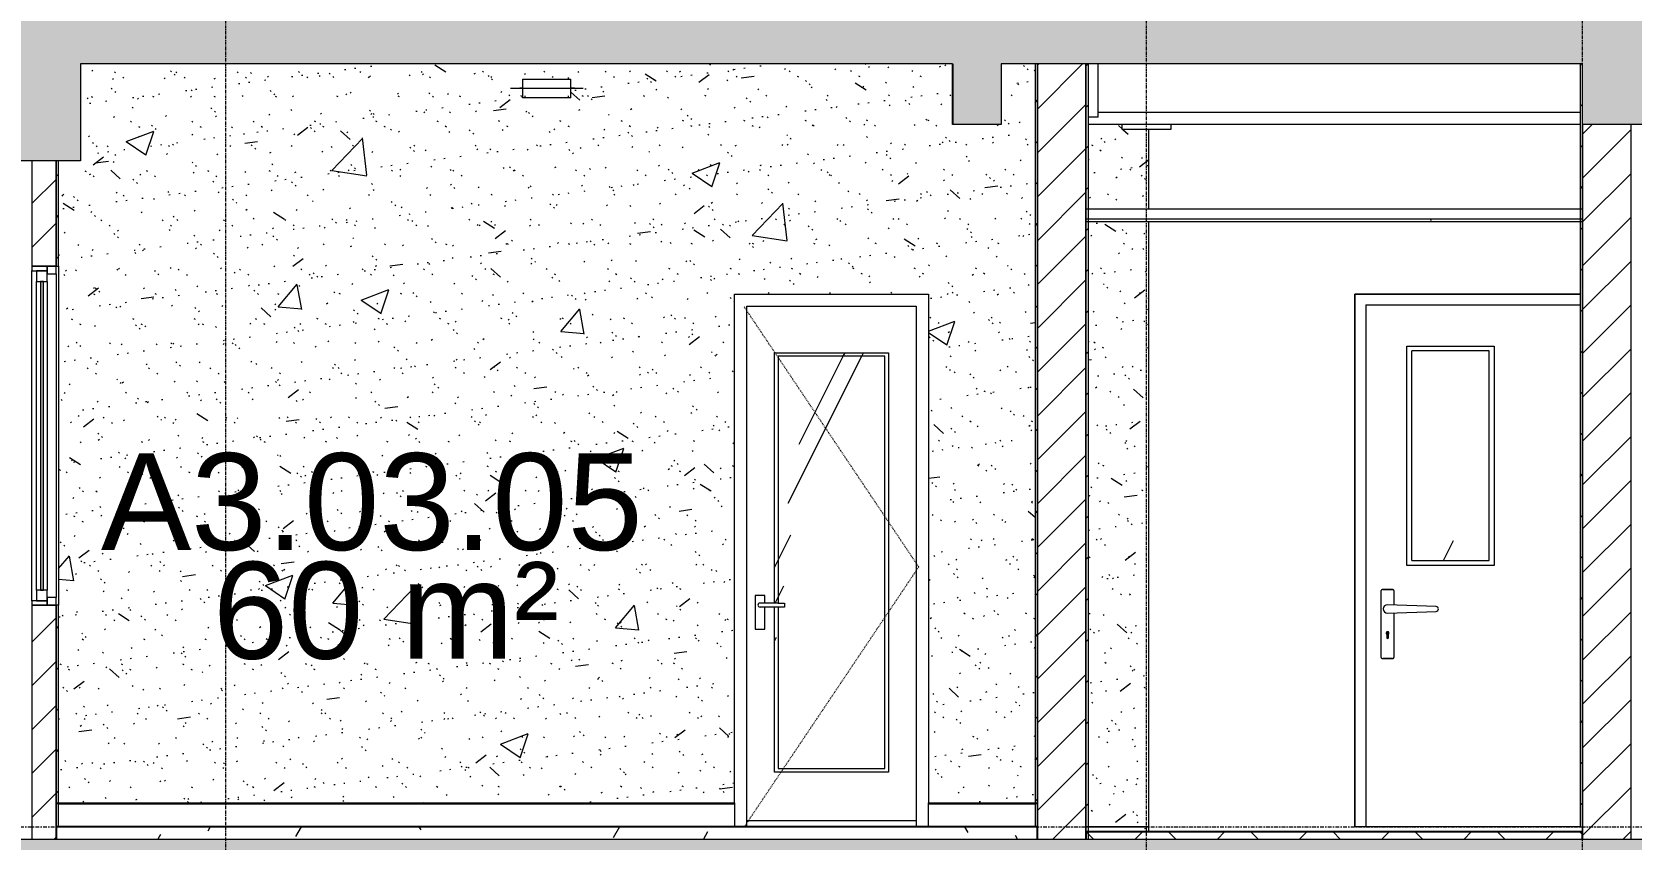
# Model space of a CAD drawing. Header units: millimetres. Extents: x 25061 to 259291, y -8723 to 35400.
# Drawn here: x 158410 to 165010, y 8950 to 12282 of the extents above; entities that cross this region are included whole.
import ezdxf

# ---------------------------------------------------------------- set-up
doc = ezdxf.new("R2010")
doc.units = ezdxf.units.MM
for name, pattern in [('Centre', [31.75, 6.35, -4.7625, 15.875, -4.7625]), ('Dash', [6.35, 3.175, -3.175]), ('Grid Line', [22.225, 12.7, -3.175, 3.175, -3.175])]:
    doc.linetypes.add(name, pattern=pattern)
for name, color, linetype, lineweight in [('0-2', 50, 'Continuous', 5), ('A-AREA-IDEN', 2, 'Continuous', 9), ('A-CLNG', 13, 'Continuous', 9), ('A-CLNG-3', 13, 'Continuous', 18), ('A-CLNG-PATT-3', 13, 'Continuous', 9), ('A-DETL-GENF-2', 7, 'Continuous', 9), ('A-DETL-GENF-HDLN-1', 7, 'Dash', 9), ('A-DETL-GENF-HDLN-2', 1, 'Continuous', 9), ('A-DETL-THIN', 151, 'Continuous', 9), ('A-DOOR', 31, 'Continuous', 9), ('A-DOOR-1', 7, 'Continuous', 9), ('A-DOOR-FRAM', 31, 'Continuous', 9), ('A-FLOR-1', 10, 'Continuous', 25), ('A-FLOR-3', 192, 'Continuous', 25), ('A-FLOR-HRAL-1', 253, 'Continuous', 9), ('A-FLOR-LEVL-2', 51, 'Centre', 9), ('A-FLOR-PATT-3', 8, 'Continuous', 9), ('A-FLOR-PATT-4', 67, 'Continuous', 9), ('A-GLAZ', 151, 'Continuous', 9), ('A-GLAZ-3', 7, 'Continuous', 9), ('A-WALL', 113, 'Continuous', 9), ('A-WALL-1', 113, 'Continuous', 18), ('A-WALL-2', 250, 'Continuous', 18), ('A-WALL-3', 7, 'Continuous', 9), ('A-WALL-PATT-1', 7, 'Continuous', 9), ('A-WALL-PATT-2', 9, 'Continuous', 9), ('A-WALL-PATT-4', 111, 'Continuous', 9), ('E-LITE-EQPM', 33, 'Continuous', 9), ('E-LITE-EQPM-1', 7, 'Continuous', 9), ('I-WALL', 2, 'Continuous', 9), ('I-WALL-1', 250, 'Continuous', 18), ('I-WALL-2', 7, 'Continuous', 9), ('I-WALL-3', 2, 'Continuous', 18), ('S-BEAM-1', 12, 'Continuous', 5), ('S-BEAM-2', 10, 'Continuous', 25), ('S-BEAM-3', 7, 'Continuous', 9), ('S-GRID-1', 1, 'Grid Line', 9)]:
    doc.layers.add(name, color=color, linetype=linetype, lineweight=lineweight)
doc.styles.add('Arial', font='arial.ttf', dxfattribs={"height": 400})
pattern_1 = [(45, (-80880.3, 14125), (-84.8528, 84.8528), [])]
pattern_2 = [(63.435, (-80677.1, 14226.6), (-817.87, 2453.59), [1016, -609.6, 1016, -609.6, -1292.49]), (63.435, (-80677.1, 14226.6), (-817.87, 2453.59), [-3251.2, 406.4, -886.09]), (63.435, (-80727.9, 14277.4), (-817.87, 2453.59), [812.8, -1016, 609.6, -609.6, -1495.69]), (63.435, (-80727.9, 14277.4), (-817.87, 2453.59), [-3048, 711.2, -784.49]), (63.435, (-80727.9, 14429.8), (-817.87, 2453.59), [609.6, -1219.2, 406.4, -609.6, -1698.89]), (63.435, (-80727.9, 14429.8), (-817.87, 2453.59), [-2844.8, 914.4, -784.49]), (63.435, (-80575.5, 14277.4), (-817.87, 2453.59), [609.6, -1219.2, 508, -2206.89]), (63.435, (-80423.1, 14429.8), (-817.87, 2453.59), [304.8, -1524, 203.2, -2511.69]), (63.435, (-80677.1, 14683.8), (-817.87, 2453.59), [203.2, -1524, 203.2, -812.8, -1800.49]), (63.435, (-80677.1, 14683.8), (-817.87, 2453.59), [-2743.2, 508, -1292.49]), (63.435, (-79762.7, 14531.4), (-817.87, 2453.59), [1016, -1524, 1219.2, -804.81]), (63.435, (-79762.7, 14379), (-817.87, 2453.59), [1422.4, -1016, 1524, -601.61]), (63.435, (-79661.1, 14429.8), (-817.87, 2453.59), [1625.6, -812.8, 1219.2, -886.09]), (63.435, (-79508.7, 14582.2), (-817.87, 2453.59), [1016, -1422.4, 812.8, -1292.49]), (63.435, (-79661.1, 14887), (-817.87, 2453.59), [508, -2032, 609.6, -1394.09]), (63.435, (-79356.3, 14734.6), (-817.87, 2453.59), [406.4, -2032, 406.4, -1698.89])]
pattern_3 = [(45, (200382.47, 14125), (-90.50967, 90.50967), [])]
pattern_4 = [(50, (200382.5, 14125), (1165.978, -102.01), [121.92, -1341.12]), (355, (200382.5, 14125), (-225.554, 1222.763), [97.536, -1072.896]), (100.451, (200479.6, 14116.5), (940.433, 1120.746), [103.616, -1139.776]), (46.184, (200382.5, 14450.1), (1734.906, -269.074), [182.88, -2011.68]), (96.636, (200527, 14427.7), (1519.38, 1583.536), [155.424, -1709.665]), (351.184, (200382.5, 14450.1), (1519.39, 1583.52), [146.304, -1609.344]), (21, (200545, 14368.8), (970.332, -654.498), [121.92, -1341.12]), (326, (200545, 14368.8), (395.533, 1178.804), [97.536, -1072.896]), (71.451, (200625.9, 14314.3), (1365.87, 524.296), [103.616, -1139.776]), (37.5, (200382.47, 14125), (19.767, 541.1527), [53.645, -1006.246, 53.645, -1035.507, -1076.96]), (37.5, (200382.47, 14125), (19.767, 541.1527), [-2149.043, 53.645, -1023.315]), (7.5, (200382.5, 14125), (427.646, 641.156), [53.645, -567.334, 53.645, -981.862, -410.464]), (7.5, (200382.5, 14125), (427.646, 641.156), [-1656.486, 53.645, -356.819]), (327.5, (200019.96, 14125), (867.782, -36.665), [53.645, -352.755, 53.645, -1214.323, -1682.496]), (327.5, (200019.96, 14125), (867.782, -36.665), [-1674.368, 53.645, -1628.85]), (317.5, (199857.4, 14125), (948.028, 162.731), [53.645, -474.675, 53.645, -788.416, -1194.816]), (317.5, (199857.4, 14125), (948.028, 162.731), [-1370.38, 53.645, -1141.17])]
pattern_5 = [(37.5, (200382.47, 14125), (-5.1206, 156.61216), [5.364, -118.181, 5.364, -132.812, -132.08]), (37.5, (200382.47, 14125), (-5.1206, 156.61216), [-261.722, 5.364, -126.716]), (7.5, (200382.47, 14125), (143.847, 229.3842), [5.364, -61.285, 5.364, -105.989, -42.672]), (7.5, (200382.47, 14125), (143.847, 229.3842), [-178.003, 5.364, -37.308]), (327.5, (200282.5, 14125), (253.11758, 0.46008), [5.364, -35.276, 5.364, -140.94, -191.008]), (327.5, (200282.5, 14125), (253.11758, 0.46008), [-186.944, 5.364, -185.644]), (317.5, (200282.5, 14125), (244.3381, 71.3376), [5.364, -14.956, 5.364, -90.546, -109.728]), (317.5, (200282.5, 14125), (244.3381, 71.3376), [-116.23, 5.364, -104.364])]
pattern_6 = [(45, (200382.47, 14125), (-84.8528, 84.8528), [])]

# ---------------------------------------------------------------- blocks, each defined once
blk = doc.blocks.new('NCV_TKTC_KET CAU_rvt-2-TKCS_MẶT CẮT 2')
at = {"layer": 'S-BEAM-1'}
blk.add_hatch(color=256, dxfattribs=at).paths.add_polyline_path([(-119052.6, 11900), (-119052.5, 11900), (-119052.6, 12150)])
at = {"layer": 'S-BEAM-2'}
blk.add_line((-119052.6, 12150), (-119052.6, 11900), dxfattribs=at)
at = {"layer": 'S-BEAM-3'}
for p, q in [((-118452.4, 11930), (-118452.4, 12150)), ((-116462.6, 11950), (-118452.4, 11950)), ((-118452.4, 11930), (-118492.5, 11930)), ((-116462.6, 11900), (-118492.5, 11900)), ((-118352.6, 11880), (-118352.6, 11900)), ((-118152.6, 11900), (-118152.6, 11880)), ((-118152.6, 11880), (-118352.6, 11880))]:
    blk.add_line(p, q, dxfattribs=at)
blk = doc.blocks.new('Railing - Railing-968419-TKCS_MẶT CẮT 2')
at = {"layer": 'A-FLOR-HRAL-1'}
for p, q in [((-122742.564287, 12495), (-119952.564287, 12495)), ((-119952.564287, 12495), (-119952.564287, 12400))]:
    blk.add_line(p, q, dxfattribs=at)
blk = doc.blocks.new('Railing - Railing-968420-TKCS_MẶT CẮT 2')
at = {"layer": 'A-FLOR-HRAL-1'}
for p, q in [((-122742.564287, 12495), (-122752.564287, 12495)), ((-122752.564287, 12495), (-122752.564287, 12400)), ((-122742.564287, 12400), (-122742.564287, 12495)), ((-119152.564287, 12400), (-119152.564287, 12495)), ((-119152.564287, 12495), (-118712.564287, 12495)), ((-118702.564287, 12495), (-118712.564287, 12495)), ((-118712.564287, 12495), (-118712.564287, 12400)), ((-118702.564287, 12400), (-118702.564287, 12495)), ((-122752.564287, 12400), (-122742.564287, 12400)), ((-118712.564287, 12400), (-118702.564287, 12400))]:
    blk.add_line(p, q, dxfattribs=at)
blk = doc.blocks.new('DOOR_CW_01 CANH MO-PANEL KINH - DIG_02-800x2200-CỬA NHÔM KÍNH-V294-TKCS_MẶT CẮT 2')
at = {"layer": 'A-DETL-GENF-HDLN-2'}
h = blk.add_hatch(dxfattribs=at)
h.set_pattern_fill('FP_51', color=256, style=0, pattern_type=2)
h.set_pattern_definition(pattern_2)
h.paths.add_polyline_path([(-119772.6, 9226), (-119317.6, 9226), (-119317.6, 10958), (-119787.6, 10958), (-119787.6, 9924.5), (-119772.6, 9924.5), (-119772.6, 10943), (-119332.6, 10943), (-119332.6, 9241), (-119772.6, 9241), (-119772.6, 9907.5), (-119787.6, 9907.5), (-119787.6, 9226)])
h = blk.add_hatch(dxfattribs=at)
h.set_pattern_fill('FP_51', color=256, style=0, pattern_type=2)
h.set_pattern_definition(pattern_2)
h.paths.add_polyline_path([(-119648, 9241), (-119332.6, 9241), (-119332.6, 10943), (-119772.6, 10943), (-119772.6, 9924.5), (-119746.8, 9924.5), (-119746.8, 9907.5), (-119772.6, 9907.5), (-119772.6, 9241)])
at = {"layer": 'A-DETL-GENF-HDLN-1'}
for p, q in [((-119192.6, 10073.5), (-119912.6, 11147)), ((-119912.6, 9000), (-119192.6, 10073.5))]:
    blk.add_line(p, q, dxfattribs=at)
at = {"layer": 'A-DOOR-1'}
for p, q in [((-119902.6, 9000), (-119902.6, 11150)), ((-119902.6, 11150), (-119202.6, 11150)), ((-119202.6, 11150), (-119202.6, 9000)), ((-119787.6, 9924.5), (-119787.6, 10958)), ((-119787.6, 10958), (-119317.6, 10958)), ((-119317.6, 10958), (-119317.6, 9226)), ((-119332.6, 10943), (-119772.6, 10943)), ((-119772.6, 10943), (-119772.6, 9924.5)), ((-119332.6, 9241), (-119332.6, 10943)), ((-119827.8, 9956), (-119867.3, 9956)), ((-119867.3, 9956), (-119867.3, 9816)), ((-119772.6, 9924.5), (-119847.6, 9924.5)), ((-119772.6, 9907.5), (-119847.6, 9907.5)), ((-119827.8, 9924.5), (-119827.8, 9956)), ((-119827.8, 9816), (-119827.8, 9907.5)), ((-119787.6, 9226), (-119787.6, 9907.5)), ((-119772.6, 9924.5), (-119746.8, 9924.5)), ((-119772.6, 9907.5), (-119772.6, 9241)), ((-119746.8, 9907.5), (-119772.6, 9907.5)), ((-119746.8, 9924.5), (-119746.8, 9907.5)), ((-119867.3, 9816), (-119827.8, 9816)), ((-119772.6, 9241), (-119332.6, 9241)), ((-119317.6, 9226), (-119787.6, 9226)), ((-119952.6, 9100), (-119952.6, 9095)), ((-119152.6, 9095), (-119152.6, 9100)), ((-119902.6, 9026), (-119202.6, 9026))]:
    blk.add_line(p, q, dxfattribs=at)
for start, end in [(90, 180), (180, 270)]:
    blk.add_arc((-119847.6, 9916), 8.5, start, end, dxfattribs=at)
blk = doc.blocks.new('M_Fixed - 900 x 1400-V258-TKCS_MẶT CẮT 2')
at = {"layer": 'A-GLAZ'}
blk.add_hatch(color=256, dxfattribs=at).paths.add_polyline_path([(-122817.564287, 13378), (-122805.564287, 13378), (-122805.564287, 14652), (-122817.564287, 14652), (-122817.564287, 14185.768876)])
at = {"layer": 'A-GLAZ-3'}
for p, q in [((-122852.564287, 14715), (-122852.564287, 14696)), ((-122789.564287, 14715), (-122852.564287, 14715)), ((-122852.564287, 14696), (-122789.564287, 14696)), ((-122852.564287, 13334), (-122852.564287, 14696)), ((-122833.564287, 14696), (-122833.564287, 14652)), ((-122789.564287, 14696), (-122833.564287, 14696)), ((-122789.564287, 14696), (-122789.564287, 14715)), ((-122789.564287, 14715), (-122789.564287, 14683)), ((-122752.564287, 14715), (-122789.564287, 14715)), ((-122789.564287, 14652), (-122789.564287, 14696)), ((-122789.564287, 14683), (-122752.564287, 14683)), ((-122752.564287, 14683), (-122752.564287, 14715)), ((-122752.564287, 14683), (-122752.564287, 13347)), ((-122833.564287, 14652), (-122789.564287, 14652)), ((-122833.564287, 13378), (-122833.564287, 14652)), ((-122817.564287, 14652), (-122817.564287, 13378)), ((-122805.564287, 14652), (-122817.564287, 14652)), ((-122805.564287, 13378), (-122805.564287, 14652)), ((-122789.564287, 14652), (-122789.564287, 13378)), ((-122852.564287, 13334), (-122852.564287, 13315)), ((-122789.564287, 13334), (-122852.564287, 13334)), ((-122833.564287, 13378), (-122833.564287, 13334)), ((-122789.564287, 13378), (-122833.564287, 13378)), ((-122833.564287, 13334), (-122789.564287, 13334)), ((-122817.564287, 13378), (-122805.564287, 13378)), ((-122789.564287, 13334), (-122789.564287, 13378)), ((-122789.564287, 13347), (-122789.564287, 13315)), ((-122752.564287, 13347), (-122789.564287, 13347)), ((-122789.564287, 13315), (-122789.564287, 13334)), ((-122752.564287, 13315), (-122752.564287, 13347)), ((-122852.564287, 13315), (-122789.564287, 13315)), ((-122789.564287, 13315), (-122752.564287, 13315))]:
    blk.add_line(p, q, dxfattribs=at)
blk = doc.blocks.new('LIC_08-ĐÈN LED TRÒN GẮN NỔI - LIC_08 - ĐÈN LED TRÒN GẮN NỔI_ P_18W_ ÁNH SÁNG TRẮNG 6000K-511864-TKCS_MẶT CẮT 2')
at = {"layer": 'E-LITE-EQPM-1'}
for p, q in [((-47003, 8650), (-46953, 8650)), ((-46955.9, 8650), (-46964.6, 8650)), ((-46964.6, 8650), (-46738, 8650)), ((-46953, 8687), (-46953, 8610)), ((-46953, 8687), (-46853, 8687)), ((-46853, 8687), (-46753, 8687)), ((-46753, 8610), (-46753, 8687)), ((-46753, 8650), (-46703, 8650)), ((-46738, 8650), (-46751.2, 8650)), ((-46853, 8610), (-46953, 8610)), ((-46943, 8618), (-46943, 8615)), ((-46753, 8610), (-46853, 8610)), ((-46763, 8615), (-46763, 8618))]:
    blk.add_line(p, q, dxfattribs=at)
blk = doc.blocks.new('NCV_TKTC_TANG 3 - 4_rvt-4-TKCS_MẶT CẮT 2')
at = {"layer": 'A-FLOR-PATT-4'}
h = blk.add_hatch(dxfattribs=at)
h.set_pattern_fill('FP_36', color=256, style=0, pattern_type=2)
h.set_pattern_definition([(0, (-80880.3, 14125), (650.24, 162.56), [53.645, -434.035, 53.645, -3034.995]), (0, (-80880.3, 14125), (650.24, 162.56), [-541.325, -434.035, 53.645, -921.715, -1625.6]), (0, (-80880.3, 14125), (650.24, 162.56), [-1950.72, 53.645, -434.035, 53.645, -1084.275]), (0, (-80880.3, 14125), (650.24, 162.56), [-2492.045, -271.475, 53.645, -759.155]), (120, (-80636.46, 14206.28), (-465.9011, 481.84436), [53.645, -434.035, 53.645, -3034.995]), (120, (-80636.46, 14206.28), (-465.9011, 481.84436), [-541.325, -434.035, 53.645, -921.715, -1625.6]), (120, (-80636.46, 14206.28), (-465.9011, 481.84436), [-1950.72, 53.645, -434.035, 53.645, -1084.275]), (120, (-80636.46, 14206.28), (-465.9011, 481.84436), [-2492.045, -271.475, 53.645, -759.155]), (240, (-80555.18, 14531.4), (-184.3389, -644.40436), [53.645, -434.035, 53.645, -3034.995]), (240, (-80555.18, 14531.4), (-184.3389, -644.40436), [-541.325, -434.035, 53.645, -921.715, -1625.6]), (240, (-80555.18, 14531.4), (-184.3389, -644.40436), [-1950.72, 53.645, -434.035, 53.645, -1084.275]), (240, (-80555.18, 14531.4), (-184.3389, -644.40436), [-2492.045, -271.475, 53.645, -759.155])])
h.paths.add_polyline_path([(-122033.6, 8950), (-118702.6, 8950), (-118702.6, 9000), (-122752.6, 9000), (-122752.6, 8950), (-122431.2, 8950)])
at = {"layer": 'A-WALL-PATT-1'}
h = blk.add_hatch(dxfattribs=at)
h.set_pattern_fill('FP_39', color=256, style=0, pattern_type=2)
h.set_pattern_definition(pattern_1)
h.paths.add_polyline_path([(-118702.6, 9100), (-118702.6, 12150), (-118712.6, 12150), (-118712.6, 9100)])
h = blk.add_hatch(dxfattribs=at)
h.set_pattern_fill('FP_39', color=256, style=0, pattern_type=2)
h.set_pattern_definition(pattern_1)
h.paths.add_polyline_path([(-122752.6, 9100), (-122742.6, 9100), (-122742.6, 9915), (-122752.6, 9915), (-122752.6, 9250.6)])
h.paths.add_polyline_path([(-122752.6, 11315), (-122742.6, 11315), (-122742.6, 11750), (-122752.6, 11750), (-122752.6, 11718.2)])
at = {"layer": 'A-WALL-PATT-2'}
h = blk.add_hatch(dxfattribs=at)
h.set_pattern_fill('FP_37', color=256, style=0, pattern_type=2)
h.set_pattern_definition([(50, (-80880.3, 14125), (1165.978, -102.01), [121.92, -1341.12]), (355, (-80880.3, 14125), (-225.554, 1222.763), [97.536, -1072.896]), (100.451, (-80783.1, 14116.5), (940.433, 1120.746), [103.616, -1139.776]), (46.184, (-80880.3, 14450.1), (1734.906, -269.074), [182.88, -2011.68]), (96.636, (-80735.7, 14427.7), (1519.38, 1583.536), [155.424, -1709.665]), (351.184, (-80880.3, 14450.1), (1519.39, 1583.52), [146.304, -1609.344]), (21, (-80717.7, 14368.8), (970.332, -654.498), [121.92, -1341.12]), (326, (-80717.7, 14368.8), (395.533, 1178.804), [97.536, -1072.896]), (71.451, (-80636.9, 14314.3), (1365.87, 524.296), [103.616, -1139.776]), (37.5, (-80880.3, 14125), (19.767, 541.1527), [53.645, -1006.246, 53.645, -1035.507, -1076.96]), (37.5, (-80880.3, 14125), (19.767, 541.1527), [-2149.043, 53.645, -1023.315]), (7.5, (-80880.3, 14125), (427.646, 641.156), [53.645, -567.334, 53.645, -981.862, -410.464]), (7.5, (-80880.3, 14125), (427.646, 641.156), [-1656.486, 53.645, -356.819]), (327.5, (-81242.8, 14125), (867.782, -36.665), [53.645, -352.755, 53.645, -1214.323, -1682.496]), (327.5, (-81242.8, 14125), (867.782, -36.665), [-1674.368, 53.645, -1628.85]), (317.5, (-81405.4, 14125), (948.028, 162.731), [53.645, -474.675, 53.645, -788.416, -1194.816]), (317.5, (-81405.4, 14125), (948.028, 162.731), [-1370.38, 53.645, -1141.17])])
h.paths.add_polyline_path([(-122742.6, 9100), (-119952.6, 9100), (-119952.6, 11200), (-119152.6, 11200), (-119152.6, 9100), (-118712.6, 9100), (-118712.6, 12150), (-118852.6, 12150), (-118852.8, 11900), (-119052.6, 11900), (-119052.6, 12150), (-122652.5, 12148.4), (-122652.5, 11750), (-122742.6, 11750), (-122742.6, 9250.6)])
h.paths.add_polyline_path([(-120824.5, 12010), (-120827.9, 12010), (-120827.9, 12087), (-120627.9, 12087), (-120627.9, 12010), (-120817.9, 12010)])
h = blk.add_hatch(dxfattribs=at)
h.set_pattern_fill('FP_38', color=256, style=0, pattern_type=2)
h.set_pattern_definition([(37.5, (-80880.3, 14125), (-5.1206, 156.61216), [5.364, -118.181, 5.364, -132.812, -132.08]), (37.5, (-80880.3, 14125), (-5.1206, 156.61216), [-261.722, 5.364, -126.716]), (7.5, (-80880.3, 14125), (143.847, 229.3842), [5.364, -61.285, 5.364, -105.989, -42.672]), (7.5, (-80880.3, 14125), (143.847, 229.3842), [-178.003, 5.364, -37.308]), (327.5, (-80980.28, 14125), (253.11758, 0.46008), [5.364, -35.276, 5.364, -140.94, -191.008]), (327.5, (-80980.28, 14125), (253.11758, 0.46008), [-186.944, 5.364, -185.644]), (317.5, (-80980.28, 14125), (244.3381, 71.3376), [5.364, -14.956, 5.364, -90.546, -109.728]), (317.5, (-80980.28, 14125), (244.3381, 71.3376), [-116.23, 5.364, -104.364])])
h.paths.add_polyline_path([(-122742.6, 9100), (-119952.6, 9100), (-119952.6, 11200), (-119152.6, 11200), (-119152.6, 9100), (-118712.6, 9100), (-118712.6, 12150), (-118852.6, 12150), (-118852.8, 11900), (-119052.6, 11900), (-119052.6, 12150), (-122652.5, 12148.4), (-122652.5, 11750), (-122742.6, 11750), (-122742.6, 9250.6)])
h.paths.add_polyline_path([(-120824.5, 12010), (-120827.9, 12010), (-120827.9, 12087), (-120627.9, 12087), (-120627.9, 12010), (-120817.9, 12010)])
h = blk.add_hatch(dxfattribs=at)
h.set_pattern_fill('FP_34', color=256, style=0, pattern_type=2)
h.set_pattern_definition([(45, (-80880.3, 14125), (-90.50967, 90.50967), [])])
h.paths.add_polyline_path([(-122852.6, 8950), (-122752.6, 8950), (-122752.6, 9915), (-122852.6, 9915), (-122852.6, 9050)])
h.paths.add_polyline_path([(-122828.8, 11315), (-122752.6, 11315), (-122752.6, 11750), (-122852.6, 11750), (-122852.6, 11315)])
at = {"layer": 'A-FLOR-1'}
for p, q in [((-118702.6, 9000), (-122752.6, 9000)), ((-122752.6, 9000), (-122752.6, 8950)), ((-118702.6, 8950), (-118702.6, 9000))]:
    blk.add_line(p, q, dxfattribs=at)
at = {"layer": 'A-WALL-2'}
for p, q in [((-122852.6, 11315), (-122752.6, 11315)), ((-122752.6, 9915), (-122852.6, 9915)), ((-122852.6, 9050), (-122852.6, 8950)), ((-122752.6, 8950), (-122752.6, 9100))]:
    blk.add_line(p, q, dxfattribs=at)
at = {"layer": 'A-WALL-3'}
for p, q in [((-122852.6, 11750), (-122852.6, 11315)), ((-122752.6, 11750), (-122752.6, 11315)), ((-122752.6, 11315), (-122752.6, 11750)), ((-122852.6, 9915), (-122852.6, 9050)), ((-122752.6, 9915), (-122752.6, 9100)), ((-122752.6, 9100), (-122752.6, 9915))]:
    blk.add_line(p, q, dxfattribs=at)
at = {"layer": 'I-WALL-1'}
for p, q in [((-118712.6, 12150), (-118712.6, 9100)), ((-118702.6, 9100), (-118702.6, 12150)), ((-122742.6, 11315), (-122742.6, 11750)), ((-122752.6, 11315), (-122742.6, 11315)), ((-122742.6, 9915), (-122752.6, 9915)), ((-122742.6, 9100), (-122742.6, 9915)), ((-122752.6, 9100), (-122742.6, 9100)), ((-118712.6, 9100), (-118702.6, 9100))]:
    blk.add_line(p, q, dxfattribs=at)
at = {"layer": 'I-WALL-2'}
for p, q in [((-122742.6, 11315), (-122742.6, 9915)), ((-119952.6, 9100), (-119952.6, 11200)), ((-119952.6, 11200), (-119152.6, 11200)), ((-119152.6, 11200), (-119152.6, 9100)), ((-122742.6, 9100), (-119952.6, 9100)), ((-119152.6, 9100), (-118712.6, 9100))]:
    blk.add_line(p, q, dxfattribs=at)
at = {"layer": ''}
for name in ['Railing - Railing-968420-TKCS_MẶT CẮT 2', 'Railing - Railing-968419-TKCS_MẶT CẮT 2']:
    blk.add_blockref(name, (0, -3400), dxfattribs=at)
at = {"layer": 'A-DOOR'}
blk.add_blockref('DOOR_CW_01 CANH MO-PANEL KINH - DIG_02-800x2200-CỬA NHÔM KÍNH-V294-TKCS_MẶT CẮT 2', (0, 0), dxfattribs=at)
at = {"layer": 'A-GLAZ'}
blk.add_blockref('M_Fixed - 900 x 1400-V258-TKCS_MẶT CẮT 2', (0, -3400), dxfattribs=at)
at = {"layer": 'E-LITE-EQPM'}
blk.add_blockref('LIC_08-ĐÈN LED TRÒN GẮN NỔI - LIC_08 - ĐÈN LED TRÒN GẮN NỔI_ P_18W_ ÁNH SÁNG TRẮNG 6000K-511864-TKCS_MẶT CẮT 2', (-73874.9, 3400), dxfattribs=at)
blk = doc.blocks.new('FD_04 - FD_04-900x2200mm-V374-TKCS_MẶT CẮT 2')
at = {"layer": 'A-DOOR'}
h = blk.add_hatch(dxfattribs=at)
h.set_pattern_fill('FP_35', color=256, style=0, pattern_type=2)
h.set_pattern_definition([(63.435, (-78970.7, 14236.3), (-0.002, 1625.6), [567.96, -3066.99]), (63.435, (-80596.3, 14236.3), (-0.002, 1625.6), [567.96, -3066.99]), (63.435, (-78192.5, 14550.35), (-0.002, 1625.6), [567.96, -3066.99]), (63.435, (-79818.1, 14550.35), (-0.002, 1625.6), [567.96, -3066.99]), (63.435, (-78310.3, 14439.5), (-0.002, 1625.6), [567.96, -3066.99]), (63.435, (-79935.9, 14439.5), (-0.002, 1625.6), [567.96, -3066.99]), (63.435, (-78430.35, 15074.4), (-0.002, 1625.6), [276.055, -3358.896]), (63.435, (-80055.95, 15074.4), (-0.002, 1625.6), [276.055, -3358.896]), (63.435, (-78508.9, 14976.15), (-0.002, 1625.6), [567.96, -3066.99]), (63.435, (-80134.5, 14976.15), (-0.002, 1625.6), [567.96, -3066.99]), (63.435, (-78495, 15046.7), (-0.002, 1625.6), [567.96, -3066.99]), (63.435, (-80120.6, 15046.7), (-0.002, 1625.6), [567.96, -3066.99]), (63.435, (-79150.9, 14737.2), (-0.002, 1625.6), [567.96, -3066.99]), (63.435, (-80776.5, 14737.2), (-0.002, 1625.6), [567.96, -3066.99]), (63.435, (-79137, 14820.35), (-0.002, 1625.6), [567.96, -3066.99]), (63.435, (-80762.6, 14820.35), (-0.002, 1625.6), [567.96, -3066.99]), (63.435, (-79133.3, 14880.3), (-0.002, 1625.6), [567.96, -3066.99]), (63.435, (-80758.9, 14880.3), (-0.002, 1625.6), [567.96, -3066.99])])
h.paths.add_polyline_path([(-117063.5, 10100), (-116837.6, 10100), (-116837.6, 10965), (-117157.6, 10965), (-117157.6, 10100)])
for p, q in [((-117177.6, 10985), (-116817.6, 10985)), ((-117177.6, 10080), (-117177.6, 10985)), ((-116837.6, 10965), (-117157.6, 10965)), ((-117157.6, 10100), (-117157.6, 10965)), ((-116837.6, 10100), (-116837.6, 10965)), ((-116817.6, 10985), (-116817.6, 10080)), ((-117157.6, 10100), (-116837.6, 10100)), ((-116817.6, 10080), (-117177.6, 10080)), ((-117285.1, 9972.5), (-117285.1, 9702.5)), ((-117237.6, 9980), (-117277.6, 9980)), ((-117277.6, 9980), (-117237.6, 9980)), ((-117230.1, 9916.5), (-117230.1, 9972.5)), ((-117057.2, 9910), (-117257.6, 9917.5)), ((-117257.6, 9882.5), (-117057.2, 9890)), ((-117230.1, 9702.5), (-117230.1, 9883.5)), ((-117261.1, 9795.1), (-117261.1, 9781.3)), ((-117258.3, 9797), (-117258.3, 9803)), ((-117256.9, 9803), (-117256.9, 9797)), ((-117254.1, 9781.3), (-117254.1, 9795.1)), ((-117277.6, 9695), (-117237.6, 9695)), ((-117237.6, 9695), (-117277.6, 9695))]:
    blk.add_line(p, q, dxfattribs=at)
at = {"layer": 'A-DOOR', "flags": 128}
for points in [[(-117277.6, 9980), (-117277.9, 9980), (-117278.2, 9980), (-117278.5, 9979.9), (-117278.8, 9979.9), (-117279.1, 9979.9), (-117279.3, 9979.8), (-117279.6, 9979.7), (-117279.9, 9979.6), (-117280.2, 9979.5), (-117280.5, 9979.4), (-117280.8, 9979.3), (-117281, 9979.2), (-117281.3, 9979), (-117281.5, 9978.9), (-117281.8, 9978.7), (-117282, 9978.5), (-117282.3, 9978.3), (-117282.5, 9978.1), (-117282.7, 9977.9), (-117282.9, 9977.7), (-117283.1, 9977.5), (-117283.3, 9977.3), (-117283.5, 9977), (-117283.7, 9976.8), (-117283.9, 9976.6), (-117284, 9976.3), (-117284.2, 9976), (-117284.3, 9975.8), (-117284.4, 9975.5), (-117284.6, 9975.2), (-117284.7, 9974.9), (-117284.7, 9974.7), (-117284.8, 9974.4), (-117284.9, 9974.1), (-117285, 9973.8), (-117285, 9973.5), (-117285, 9973.2), (-117285.1, 9972.9), (-117285.1, 9972.6), (-117285.1, 9972.5)], [(-117230.1, 9972.5), (-117230.1, 9972.8), (-117230.1, 9973.1), (-117230.1, 9973.4), (-117230.2, 9973.7), (-117230.2, 9974), (-117230.3, 9974.3), (-117230.4, 9974.6), (-117230.4, 9974.9), (-117230.5, 9975.1), (-117230.7, 9975.4), (-117230.8, 9975.7), (-117230.9, 9976), (-117231.1, 9976.2), (-117231.2, 9976.5), (-117231.4, 9976.7), (-117231.5, 9977), (-117231.7, 9977.2), (-117231.9, 9977.4), (-117232.1, 9977.7), (-117232.3, 9977.9), (-117232.6, 9978.1), (-117232.8, 9978.3), (-117233, 9978.5), (-117233.3, 9978.6), (-117233.5, 9978.8), (-117233.8, 9979), (-117234, 9979.1), (-117234.3, 9979.3), (-117234.6, 9979.4), (-117234.8, 9979.5), (-117235.1, 9979.6), (-117235.4, 9979.7), (-117235.7, 9979.8), (-117236, 9979.8), (-117236.3, 9979.9), (-117236.6, 9979.9), (-117236.9, 9980), (-117237.2, 9980), (-117237.5, 9980), (-117237.6, 9980)], [(-117285.1, 9702.5), (-117285.1, 9702.2), (-117285, 9701.9), (-117285, 9701.6), (-117285, 9701.3), (-117284.9, 9701), (-117284.8, 9700.7), (-117284.8, 9700.4), (-117284.7, 9700.1), (-117284.6, 9699.9), (-117284.5, 9699.6), (-117284.3, 9699.3), (-117284.2, 9699), (-117284.1, 9698.8), (-117283.9, 9698.5), (-117283.8, 9698.3), (-117283.6, 9698), (-117283.4, 9697.8), (-117283.2, 9697.6), (-117283, 9697.3), (-117282.8, 9697.1), (-117282.6, 9696.9), (-117282.3, 9696.7), (-117282.1, 9696.5), (-117281.9, 9696.4), (-117281.6, 9696.2), (-117281.4, 9696), (-117281.1, 9695.9), (-117280.8, 9695.7), (-117280.6, 9695.6), (-117280.3, 9695.5), (-117280, 9695.4), (-117279.7, 9695.3), (-117279.4, 9695.2), (-117279.1, 9695.2), (-117278.8, 9695.1), (-117278.5, 9695.1), (-117278.2, 9695), (-117277.9, 9695), (-117277.6, 9695), (-117277.6, 9695)], [(-117237.6, 9695), (-117237.3, 9695), (-117237, 9695), (-117236.7, 9695.1), (-117236.4, 9695.1), (-117236.1, 9695.1), (-117235.8, 9695.2), (-117235.5, 9695.3), (-117235.2, 9695.4), (-117234.9, 9695.5), (-117234.7, 9695.6), (-117234.4, 9695.7), (-117234.1, 9695.8), (-117233.8, 9696), (-117233.6, 9696.1), (-117233.3, 9696.3), (-117233.1, 9696.5), (-117232.9, 9696.7), (-117232.6, 9696.9), (-117232.4, 9697.1), (-117232.2, 9697.3), (-117232, 9697.5), (-117231.8, 9697.7), (-117231.6, 9698), (-117231.4, 9698.2), (-117231.3, 9698.5), (-117231.1, 9698.7), (-117231, 9699), (-117230.8, 9699.2), (-117230.7, 9699.5), (-117230.6, 9699.8), (-117230.5, 9700.1), (-117230.4, 9700.4), (-117230.3, 9700.7), (-117230.2, 9700.9), (-117230.2, 9701.2), (-117230.1, 9701.5), (-117230.1, 9701.8), (-117230.1, 9702.1), (-117230.1, 9702.4), (-117230.1, 9702.5)]]:
    blk.add_lwpolyline(points, dxfattribs=at)
at = {"layer": 'A-DOOR'}
for centre, radius, start, end in [((-117277.6, 9972.5), 7.5, 150, 180), ((-117277.6, 9972.5), 7.5, 90, 120), ((-117237.6, 9972.5), 7.5, 60, 90), ((-117237.6, 9972.5), 7.5, 0, 30), ((-117257.6, 9900), 17.5, 90, 180), ((-117057.6, 9900), 10, 0, 87.85442), ((-117257.6, 9900), 17.5, 180, 270), ((-117057.6, 9900), 10, 272.14558, 0), ((-117257.6, 9800), 6, 305.68533, 234.31467), ((-117257.6, 9781.3), 3.5, 180, 0), ((-117257.6, 9803), 0.7, 0, 180), ((-117257.6, 9803), 0.7, 0, 180), ((-117257.6, 9797), 0.7, 180, 0), ((-117257.6, 9797), 0.7, 180, 0), ((-117277.6, 9702.5), 7.5, 180, 210), ((-117237.6, 9702.5), 7.52, 330, 0), ((-117277.6, 9702.5), 7.5, 240, 270), ((-117237.6, 9702.5), 7.52, 270, 300)]:
    blk.add_arc(centre, radius, start, end, dxfattribs=at)
at = {"layer": 'A-DOOR-FRAM'}
for p, q in [((-117392.6, 11200), (-117392.6, 9000)), ((-116462.6, 11200), (-117392.6, 11200)), ((-117347.6, 11155), (-117347.6, 9000)), ((-117347.6, 11155), (-116462.6, 11155)), ((-117347.6, 9000), (-117392.6, 9000))]:
    blk.add_line(p, q, dxfattribs=at)

msp = doc.modelspace()

# ---------------------------------------------------------------- hatches: boundary and pattern name
at = {"layer": 'A-CLNG-PATT-3'}
h = msp.add_hatch(dxfattribs=at)
h.set_pattern_fill('FP_41', color=256, style=0, pattern_type=2)
h.set_pattern_definition([(0, (200382.47, 14125), (1300.48, 325.12), [53.645, -921.715, 53.645, -6123.635]), (0, (200382.47, 14125), (1300.48, 325.12), [-1029.005, -921.715, 53.645, -1897.075, -3251.2]), (0, (200382.47, 14125), (1300.48, 325.12), [-3901.44, 53.645, -921.715, 53.645, -2222.195]), (0, (200382.47, 14125), (1300.48, 325.12), [-4930.445, -596.595, 53.645, -1571.955]), (120, (200870.15, 14287.56), (-931.8022, 963.6887), [53.645, -921.715, -6177.28]), (120, (200870.15, 14287.56), (-931.8022, 963.6887), [-975.36, 53.645, -921.715, -5201.92]), (120, (200870.15, 14287.56), (-931.8022, 963.6887), [-1950.72, 53.645, -1897.075, -3251.2]), (120, (200870.15, 14287.56), (-931.8022, 963.6887), [-3901.44, 53.645, -921.715, -2275.84]), (120, (200870.15, 14287.56), (-931.8022, 963.6887), [-4876.8, 53.645, -596.595, -1625.6]), (120, (200870.15, 14287.56), (-931.8022, 963.6887), [-5527.04, 53.645, -1571.955]), (240, (201032.7, 14937.8), (-368.6778, -1288.8087), [53.645, -921.715, -6177.28]), (240, (201032.7, 14937.8), (-368.6778, -1288.8087), [-975.36, 53.645, -921.715, -5201.92]), (240, (201032.7, 14937.8), (-368.6778, -1288.8087), [-1950.72, 53.645, -1897.075, -3251.2]), (240, (201032.7, 14937.8), (-368.6778, -1288.8087), [-3901.44, 53.645, -921.715, -2275.84]), (240, (201032.7, 14937.8), (-368.6778, -1288.8087), [-4876.8, 53.645, -596.595, -1625.6]), (240, (201032.7, 14937.8), (-368.6778, -1288.8087), [-5527.04, 53.645, -1571.955])])
h.paths.add_polyline_path([(163901, 11500), (164810.4, 11500), (164810.4, 11510), (162760.4, 11510), (162760.4, 11500), (163851.3, 11500)])
at = {"layer": 'A-DETL-GENF-2'}
h = msp.add_hatch(color=256, dxfattribs=at)
h.paths.add_polyline_path([(154310.3, 11750), (154310.3, 12350), (154010.3, 12350), (154010.3, 11750)])
h.paths.add_polyline_path([(247310.3, 11750), (247610.2, 11750), (247610.2, 12350), (247310.3, 12350)])
h.paths.add_polyline_path([(227810.3, 11750), (228110.3, 11750), (228110.3, 12130), (232109.9, 12130), (232109.9, 11950), (232309.9, 11950), (232309.9, 12150), (236210.2, 12150), (236210.2, 11900), (236810.2, 11900), (236810.2, 12150), (239210.2, 12150), (239210.2, 11900), (239410.1, 11900), (239410.1, 12150), (243010.3, 12150), (243010.3, 11750), (243310.2, 11750), (243310.2, 12130), (244910.2, 12130), (244910.2, 11900), (245110.2, 11900), (245110.2, 12500), (244910.2, 12500), (244910.2, 12350), (227810.3, 12350), (227810.3, 12335.1)])
h.paths.add_polyline_path([(173810.3, 11750), (173810.3, 12500), (173610.3, 12500), (173610.3, 12350), (156710.2, 12350), (156710.2, 12500), (156510.2, 12500), (156510.2, 11900), (156710.2, 11900), (156710.2, 12130), (158310.3, 12130), (158310.3, 11750), (158610.3, 11750), (158610.3, 12150), (162210.3, 12150), (162210.3, 11900), (162410.2, 11900), (162410.2, 12150), (164810.2, 12150), (164810.2, 11900), (165410.3, 11900), (165410.3, 12150), (169310.6, 12150), (169310.6, 11950), (169510.6, 11950), (169510.6, 12130), (173510.3, 12130), (173510.3, 11750), (173543, 11750)])
h = msp.add_hatch(color=256, dxfattribs=at)
h.paths.add_polyline_path([(154010.3, 8350), (154310.3, 8350), (154310.3, 8950), (154010.3, 8950)])
h.paths.add_polyline_path([(247310.3, 8350), (247610.2, 8350), (247610.2, 8950), (247310.3, 8950)])
h.paths.add_polyline_path([(228110.3, 8350), (228110.3, 8730), (232109.9, 8730), (232109.9, 8550), (232309.9, 8550), (232309.9, 8750), (236210.2, 8750), (236210.2, 8500), (236810.2, 8500), (236810.2, 8750), (239210.2, 8750), (239210.2, 8500), (239410.1, 8500), (239410.1, 8750), (243010.3, 8750), (243010.3, 8350), (243310.2, 8350), (243310.2, 8730), (244910.2, 8730), (244910.2, 8500), (245110.2, 8500), (245110.2, 9100), (244910.2, 9100), (244910.2, 8950), (227810.3, 8950), (227810.3, 8350)])
h.paths.add_polyline_path([(173810.3, 8350), (173810.3, 9100), (173610.3, 9100), (173610.3, 8950), (156710.2, 8950), (156710.2, 9100), (156510.2, 9100), (156510.2, 8500), (156710.2, 8500), (156710.2, 8730), (158310.3, 8730), (158310.3, 8350), (158610.3, 8350), (158610.3, 8750), (162210.3, 8750), (162210.3, 8500), (162410.2, 8500), (162410.2, 8750), (164810.2, 8750), (164810.2, 8500), (165410.3, 8500), (165410.3, 8750), (169310.6, 8750), (169310.6, 8550), (169510.6, 8550), (169510.6, 8730), (173510.3, 8730), (173510.3, 8350), (173543, 8350)])
at = {"layer": 'A-FLOR-PATT-3'}
h = msp.add_hatch(dxfattribs=at)
h.set_pattern_fill('FP_40', color=256, style=0, pattern_type=2)
h.set_pattern_definition([(45, (200382.47, 14125), (-169.7056, 169.7056), []), (135, (200382.47, 14125), (-169.7056, -169.7056), [])])
h.paths.add_polyline_path([(238860.1, 8950), (238860.1, 8980), (236810.1, 8980), (236810.1, 8950), (238750.5, 8950)])
h.paths.add_polyline_path([(162807.6, 8950), (164810.2, 8950), (164810.2, 8980), (162760.3, 8980), (162760.3, 8950)])
at = {"layer": 'A-WALL-PATT-4'}
h = msp.add_hatch(dxfattribs=at)
h.set_pattern_fill('FP_37', color=256, style=0, pattern_type=2)
h.set_pattern_definition(pattern_4)
h.paths.add_polyline_path([(162770.3, 9000), (163020.2, 9000), (163020.2, 11500), (162770.3, 11500), (162770.3, 9100)])
h.paths.add_polyline_path([(160570.2, 9095), (161120.2, 9095), (161120.2, 9100), (160570.2, 9100)])
h.paths.add_polyline_path([(162551.3, 9095), (162560.2, 9095), (162560.2, 9100), (162110.2, 9100), (162110.2, 9095), (162550.2, 9095)])
h.paths.add_polyline_path([(162760.2, 11550), (162760.3, 11550), (162760.2, 11718.2)])
h.paths.add_polyline_path([(163020.2, 11550), (163020.2, 11880), (162910.2, 11880), (162910.2, 11900), (162770.3, 11900), (162770.3, 11550)])
h.paths.add_polyline_path([(163020.2, 12380), (163020.2, 12400), (162770.3, 12400), (162770.3, 12380), (163005, 12380)])
h = msp.add_hatch(dxfattribs=at)
h.set_pattern_fill('FP_38', color=256, style=0, pattern_type=2)
h.set_pattern_definition(pattern_5)
h.paths.add_polyline_path([(162770.3, 9000), (163020.2, 9000), (163020.2, 11500), (162770.3, 11500), (162770.3, 9100)])
h.paths.add_polyline_path([(160570.2, 9095), (161120.2, 9095), (161120.2, 9100), (160570.2, 9100)])
h.paths.add_polyline_path([(162551.3, 9095), (162560.2, 9095), (162560.2, 9100), (162110.2, 9100), (162110.2, 9095), (162550.2, 9095)])
h.paths.add_polyline_path([(162760.2, 11550), (162760.3, 11550), (162760.2, 11718.2)])
h.paths.add_polyline_path([(163020.2, 11550), (163020.2, 11880), (162910.2, 11880), (162910.2, 11900), (162770.3, 11900), (162770.3, 11550)])
h.paths.add_polyline_path([(163020.2, 12380), (163020.2, 12400), (162770.3, 12400), (162770.3, 12380), (163005, 12380)])
h = msp.add_hatch(dxfattribs=at)
h.set_pattern_fill('FP_39', color=256, style=0, pattern_type=2)
h.set_pattern_definition(pattern_6)
h.paths.add_polyline_path([(162770.3, 9000), (162770.3, 12150), (162760.3, 12150), (162760.3, 9000)])
h.paths.add_polyline_path([(162760.3, 12350), (162770.3, 12350), (162770.3, 12400), (162760.3, 12400)])
h = msp.add_hatch(dxfattribs=at)
h.set_pattern_fill('FP_39', color=256, style=0, pattern_type=2)
h.set_pattern_definition(pattern_6)
h.paths.add_polyline_path([(164810.1, 9000), (164810, 12150), (164800.1, 12150), (164800.1, 9000)])
h.paths.add_polyline_path([(164800.1, 12350), (164810.1, 12350), (164810.1, 12400), (164800.1, 12400)])
h = msp.add_hatch(dxfattribs=at)
h.set_pattern_fill('FP_34', color=256, style=0, pattern_type=2)
h.set_pattern_definition(pattern_3)
h.paths.add_polyline_path([(162760.2, 8950), (162760.2, 12150), (162560.2, 12150), (162560.2, 8950)])
h = msp.add_hatch(dxfattribs=at)
h.set_pattern_fill('FP_34', color=256, style=0, pattern_type=2)
h.set_pattern_definition(pattern_3)
h.paths.add_polyline_path([(164810.2, 8950), (165010.2, 8950), (165010.2, 11900), (164810.2, 11900), (164810.2, 9000)])
h = msp.add_hatch(dxfattribs=at)
h.set_pattern_fill('FP_37', color=256, style=0, pattern_type=2)
h.set_pattern_definition(pattern_4)
h.paths.add_polyline_path([(163020.2, 5600), (163020.2, 8100), (162770.3, 8100), (162770.3, 5600)])
h.paths.add_polyline_path([(162760.2, 5600), (162760.3, 5600), (162760.2, 5700)])
h.paths.add_polyline_path([(162560.2, 5695), (162560.2, 5700), (162110.2, 5700), (162110.2, 5695), (162551.3, 5695)])
h.paths.add_polyline_path([(160594, 5695), (161120.2, 5695), (161120.2, 5700), (160570.2, 5700), (160570.2, 5695)])
h.paths.add_polyline_path([(162760.2, 8150), (162760.3, 8150), (162760.2, 8500)])
h.paths.add_polyline_path([(162770.3, 8150), (163020.2, 8150), (163020.2, 8480), (162910.2, 8480), (162910.2, 8500), (162770.3, 8500), (162770.3, 8480)])
h.paths.add_polyline_path([(162810.4, 8980), (163020.2, 8980), (163020.2, 9000), (162770.3, 9000), (162770.3, 8980), (162807.6, 8980)])
h.paths.add_polyline_path([(162760.2, 8980), (162760.3, 8980), (162760.2, 9000)])
h = msp.add_hatch(dxfattribs=at)
h.set_pattern_fill('FP_38', color=256, style=0, pattern_type=2)
h.set_pattern_definition(pattern_5)
h.paths.add_polyline_path([(163020.2, 5600), (163020.2, 8100), (162770.3, 8100), (162770.3, 5600)])
h.paths.add_polyline_path([(162760.2, 5600), (162760.3, 5600), (162760.2, 5700)])
h.paths.add_polyline_path([(162560.2, 5695), (162560.2, 5700), (162110.2, 5700), (162110.2, 5695), (162551.3, 5695)])
h.paths.add_polyline_path([(160594, 5695), (161120.2, 5695), (161120.2, 5700), (160570.2, 5700), (160570.2, 5695)])
h.paths.add_polyline_path([(162760.2, 8150), (162760.3, 8150), (162760.2, 8500)])
h.paths.add_polyline_path([(162770.3, 8150), (163020.2, 8150), (163020.2, 8480), (162910.2, 8480), (162910.2, 8500), (162770.3, 8500), (162770.3, 8480)])
h.paths.add_polyline_path([(162810.4, 8980), (163020.2, 8980), (163020.2, 9000), (162770.3, 9000), (162770.3, 8980), (162807.6, 8980)])
h.paths.add_polyline_path([(162760.2, 8980), (162760.3, 8980), (162760.2, 9000)])
h = msp.add_hatch(dxfattribs=at)
h.set_pattern_fill('FP_39', color=256, style=0, pattern_type=2)
h.set_pattern_definition(pattern_6)
h.paths.add_polyline_path([(162770.3, 5600), (162770.3, 8750), (162760.3, 8750), (162760.3, 5600)])
h.paths.add_polyline_path([(162760.3, 8950), (162770.3, 8950), (162770.3, 9000), (162760.3, 9000)])

# ---------------------------------------------------------------- linework, layer by layer
at = {"layer": 'A-CLNG'}
msp.add_line((164810.4, 11510), (162760.4, 11510), dxfattribs=at)
at = {"layer": 'A-CLNG-3'}
for p, q in [((164810.4, 11550), (162760.4, 11550)), ((162760.4, 11550), (162760.4, 11500)), ((162760.4, 11500), (164810.4, 11500)), ((164810.4, 11500), (164810.4, 11550))]:
    msp.add_line(p, q, dxfattribs=at)
at = {"layer": 'A-DETL-THIN'}
for p, q in [((162210.3, 12150), (158610.3, 12150)), ((158610.3, 12150), (158610.3, 11750)), ((162210.3, 11900), (162210.3, 12150)), ((164810.2, 12150), (162410.2, 12150)), ((162410.2, 12150), (162410.2, 11900)), ((164810.2, 11900), (164810.2, 12150)), ((162410.2, 11900), (162210.3, 11900)), ((165410.3, 11900), (164810.2, 11900)), ((158610.3, 11750), (158310.3, 11750)), ((156710.2, 8950), (173610.3, 8950))]:
    msp.add_line(p, q, dxfattribs=at)
at = {"layer": 'A-FLOR-3'}
for p, q in [((164810.2, 8980), (162760.3, 8980)), ((162760.3, 8980), (162760.3, 8950)), ((164810.2, 8950), (164810.2, 8980))]:
    msp.add_line(p, q, dxfattribs=at)
at = {"layer": 'A-FLOR-LEVL-2'}
msp.add_line((147110.2, 9000), (255566.7, 9000), dxfattribs=at)
at = {"layer": 'A-WALL'}
for p, q in [((164810.1, 9000), (164810.1, 12150)), ((164810.2, 11900), (164810.2, 9000)), ((163870.2, 9000), (163870.2, 11200)), ((163870.2, 11200), (164800.1, 11200)), ((164800.1, 9000), (163870.2, 9000))]:
    msp.add_line(p, q, dxfattribs=at)
at = {"layer": 'A-WALL-1'}
for p, q in [((162560.2, 12150), (162560.2, 8950)), ((162760.2, 8950), (162760.2, 12150)), ((165010.2, 8950), (165010.2, 11900)), ((164810.2, 9000), (164810.2, 8950))]:
    msp.add_line(p, q, dxfattribs=at)
at = {"layer": 'I-WALL'}
for p, q in [((163020.2, 11550), (163020.2, 11880)), ((163020.2, 9000), (163020.2, 11500)), ((160570.2, 9100), (160570.2, 9095)), ((161120.2, 9095), (161120.2, 9100)), ((163020.2, 9000), (162770.3, 9000)), ((162770.3, 9000), (163020.2, 9000)), ((163020.2, 8980), (163020.2, 9000))]:
    msp.add_line(p, q, dxfattribs=at)
at = {"layer": 'I-WALL-3'}
for p, q in [((162760.3, 12150), (162760.3, 9000)), ((162770.3, 9000), (162770.3, 12150)), ((164800.1, 12150.2), (164800.1, 9000)), ((162760.3, 9000), (162760.3, 8980)), ((162770.3, 9000), (162760.3, 9000)), ((162760.3, 9000), (162770.3, 9000)), ((162770.3, 8950), (162770.3, 9000)), ((164800.1, 9000), (164810.1, 9000))]:
    msp.add_line(p, q, dxfattribs=at)
at = {"layer": 'S-GRID-1'}
for p, q in [((159210.2, -3283.1), (159210.2, 30285.9)), ((163010.2, -3283.1), (163010.2, 30285.9)), ((164810.2, -3283.1), (164810.2, 30285.9))]:
    msp.add_line(p, q, dxfattribs=at)

# ---------------------------------------------------------------- block references
at = {"layer": '0-2'}
for name in ['NCV_TKTC_KET CAU_rvt-2-TKCS_MẶT CẮT 2', 'NCV_TKTC_TANG 3 - 4_rvt-4-TKCS_MẶT CẮT 2']:
    msp.add_blockref(name, (281262.8, 0), dxfattribs=at)
at = {"layer": 'A-DOOR'}
msp.add_blockref('FD_04 - FD_04-900x2200mm-V374-TKCS_MẶT CẮT 2', (281262.8, 0), dxfattribs=at)

# ---------------------------------------------------------------- texts
at = {"layer": 'A-AREA-IDEN', "char_height": 400, "line_spacing_factor": 0.936439, "style": 'Arial'}
for s, insert, width, attachment_point in [('\\pt8,16,24,32,40,48,56,64,72,80,88,96,104,112,120,128,136,144,152,160,168,176,184,192,200,208,216,224,232,240,248,256;A3.03.05', (159813, 10137.4), 2233.6, 8), ('\\pt8,16,24,32,40,48,56,64,72,80,88,96,104,112,120,128,136,144,152,160,168,176,184,192,200,208,216,224,232,240,248,256;60 m²', (159871, 9891.5), 1449.6, 5)]:
    msp.add_mtext(s, dxfattribs=dict(at, insert=insert, width=width, attachment_point=attachment_point))

doc.saveas('drawing.dxf')
